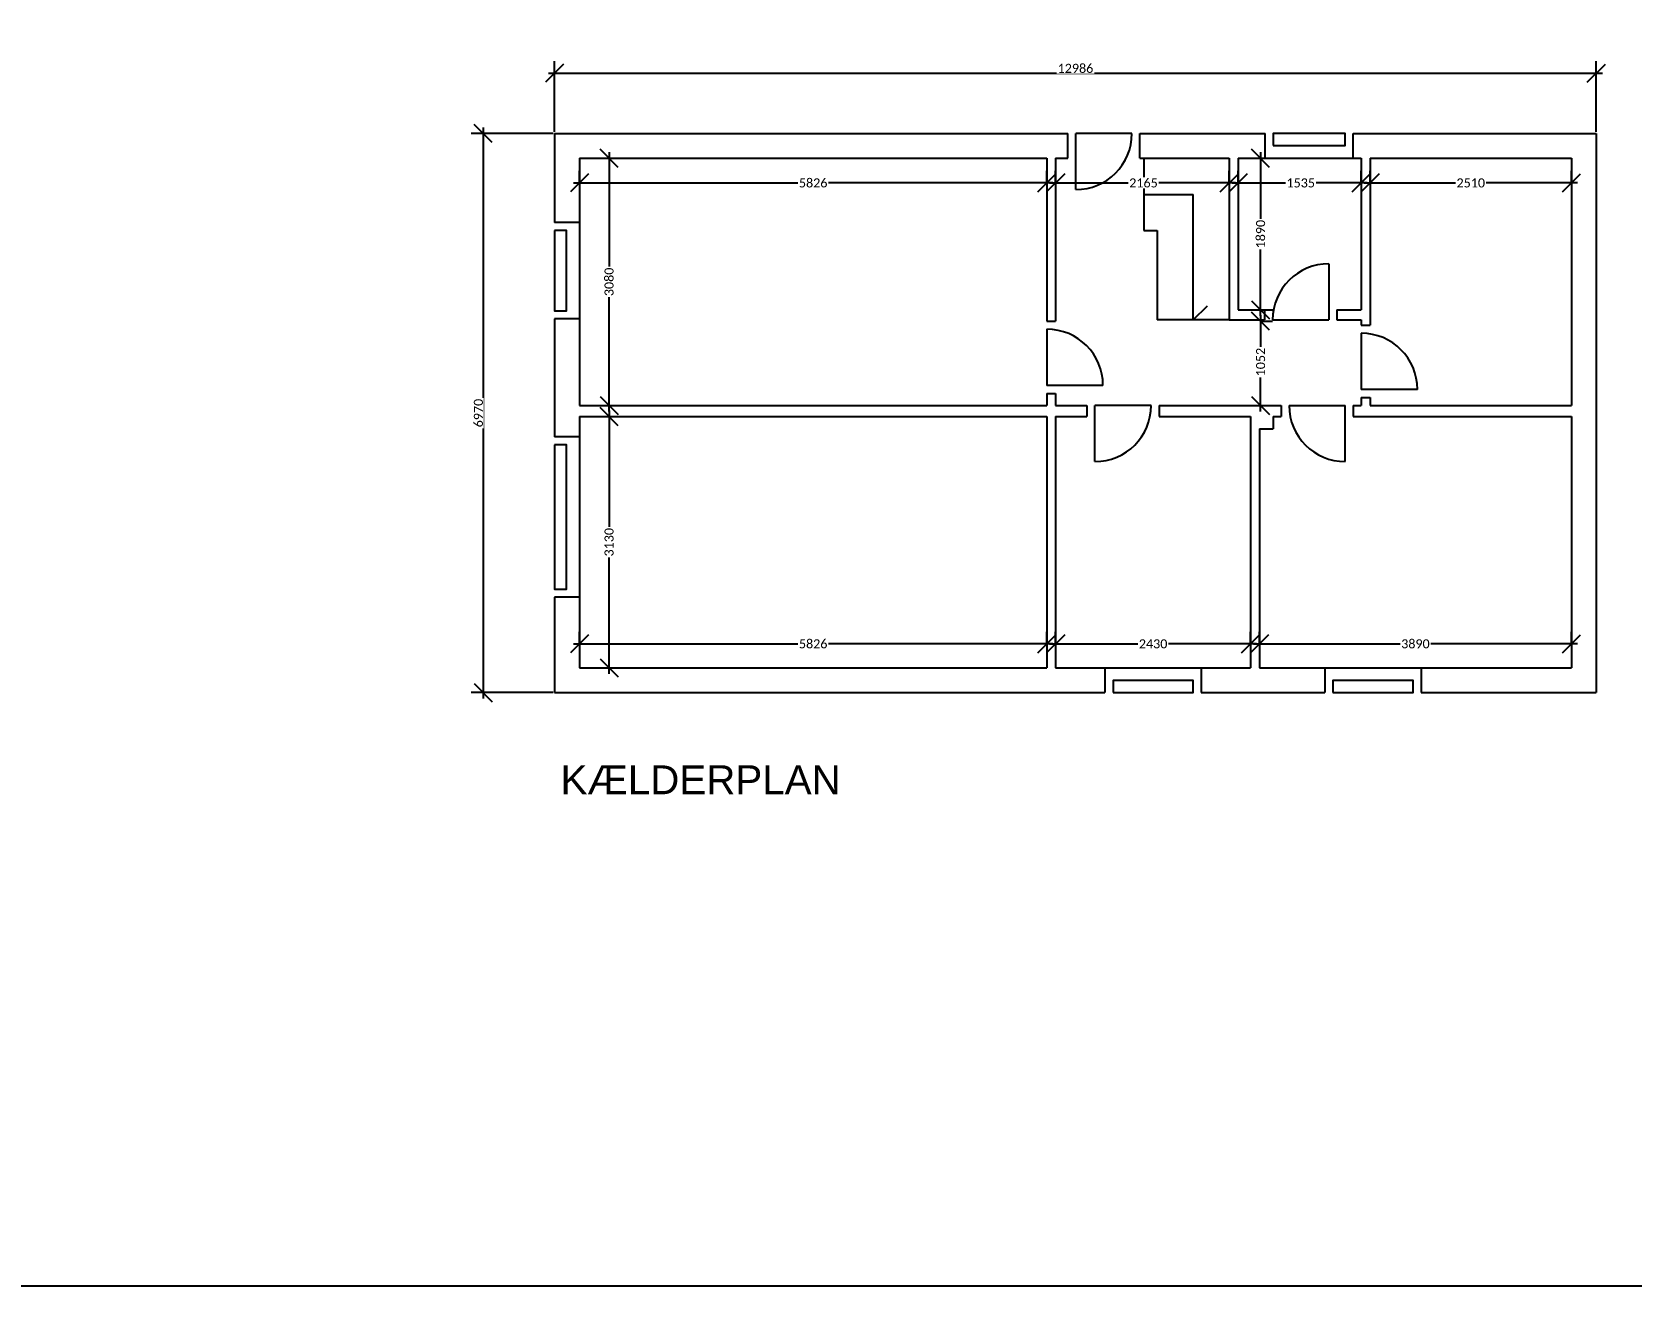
# Model space of a CAD drawing. Header units: millimetres. Extents: x -125028 to 402293, y -1165516 to -1085363.
# Drawn here: x -85283 to -65350, y -1148905 to -1133274 of the extents above; entities that cross this region are included whole.
import ezdxf

# ---------------------------------------------------------------- set-up
doc = ezdxf.new("R2010")
doc.units = ezdxf.units.MM
doc.header["$LTSCALE"] = 100
doc.layers.add('A99--M-', color=9, linetype='Continuous', lineweight=9)
for name, color, linetype in [('Døre', 1, 'Continuous'), ('Tekst rum', 161, 'Continuous'), ('Trappe og elevator', 1, 'Continuous'), ('Vinduesglas', 220, 'Continuous'), ('Vægge meget let', 8, 'Continuous'), ('Vægge tung', 4, 'Continuous')]:
    doc.layers.add(name, color=color, linetype=linetype)
doc.styles.add('Calibri_1', font='calibri.ttf', dxfattribs={"height": 112.5})
doc.dimstyles.new('Diagonal_-_1_5_mm_Calibri', dxfattribs={"dimscale": 304.8, "dimtxt": 132.451698, "dimasz": 0.738189, "dimexe": 0.492126, "dimexo": 0.0625, "dimgap": 0, "dimtad": 1, "dimdec": 0, "dimzin": 0, "dimdsep": 46, "dimtxsty": 'Calibri_1', "dimblk1": 'OBLIQUE', "dimblk2": 'OBLIQUE', "dimsah": 1, "dimcen": 0.09, "dimdle": 0.246063, "dimazin": 0, "dimtfac": 1, "dimtdec": 4, "dimtix": 1, "dimtmove": 2, "dimatfit": 3, "dimfxl": 0.492126, "dimfxlon": 1, "dimtvp": 1, "dimtfill": 1, "dimtolj": 1, "dimtzin": 0, "dimarcsym": 2})

# ---------------------------------------------------------------- blocks, each defined once
blk = doc.blocks.new('_Oblique')
at = {"color": 0, "linetype": 'ByBlock', "lineweight": -2}
blk.add_line((-0.5, -0.5), (0.5, 0.5), dxfattribs=at)
blk = doc.blocks.new('*D2908')
at = {"layer": 'A99--M-', "color": 0, "lineweight": -2, "transparency": 16777216}
for p, q in [((-78843, -1133786), (-65707, -1133786)), ((-78768, -1134520), (-78768, -1133636)), ((-65782, -1134520), (-65782, -1133636))]:
    blk.add_line(p, q, dxfattribs=at)
at = {"layer": 'Defpoints', "color": 0, "transparency": 16777216}
for p in [(-65782, -1133786), (-78768, -1134539), (-65782, -1134539)]:
    blk.add_point(p, dxfattribs=at)
at = {"layer": 'A99--M-', "color": 0, "lineweight": -2, "transparency": 16777216, "xscale": 224.9999999999999, "yscale": 224.9999999999999, "zscale": 224.9999999999999, "rotation": 180}
blk.add_blockref('_Oblique', (-78768, -1133786), dxfattribs=at)
at = {"layer": 'A99--M-', "color": 0, "lineweight": -2, "transparency": 16777216, "xscale": 224.9999999999999, "yscale": 224.9999999999999, "zscale": 224.9999999999999}
blk.add_blockref('_Oblique', (-65782, -1133786), dxfattribs=at)
at = {"layer": 'A99--M-', "color": 0, "transparency": 16777216, "insert": (-72275, -1133728), "char_height": 112.5, "attachment_point": 5, "style": 'Calibri_1', "bg_fill": 3, "box_fill_scale": 1.1, "bg_fill_color": 256, "bg_fill_true_color": 13158600, "bg_fill_transparency": 0}
blk.add_mtext('\\A1;12986', dxfattribs=at)
blk = doc.blocks.new('*D2909')
at = {"layer": 'A99--M-', "color": 0, "lineweight": -2, "transparency": 16777216}
for p, q in [((-78787, -1134539), (-79810, -1134539)), ((-79660, -1134464), (-79660, -1141584)), ((-78787, -1141509), (-79810, -1141509))]:
    blk.add_line(p, q, dxfattribs=at)
at = {"layer": 'Defpoints', "color": 0, "transparency": 16777216}
for p in [(-78768, -1134539), (-79660, -1141509), (-78768, -1141509)]:
    blk.add_point(p, dxfattribs=at)
at = {"layer": 'A99--M-', "color": 0, "lineweight": -2, "transparency": 16777216, "xscale": 224.9999999999999, "yscale": 224.9999999999999, "zscale": 224.9999999999999}
for p, rotation in [((-79660, -1134539), 90), ((-79660, -1141509), 270)]:
    blk.add_blockref('_Oblique', p, dxfattribs=dict(at, rotation=rotation))
at = {"layer": 'A99--M-', "color": 0, "transparency": 16777216, "insert": (-79718, -1138024), "char_height": 112.5, "attachment_point": 5, "rotation": 90, "style": 'Calibri_1', "bg_fill": 3, "box_fill_scale": 1.1, "bg_fill_color": 256, "bg_fill_true_color": 13158600, "bg_fill_transparency": 0}
blk.add_mtext('\\A1;6970', dxfattribs=at)
blk = doc.blocks.new('*D2882')
at = {"layer": 'A99--M-', "color": 0, "lineweight": -2, "transparency": 16777216}
for p, q in [((-68602, -1135156), (-68602, -1135006)), ((-66092, -1135156), (-66092, -1135006)), ((-68677, -1135156), (-67519, -1135156)), ((-66017, -1135156), (-67175, -1135156))]:
    blk.add_line(p, q, dxfattribs=at)
at = {"layer": 'Defpoints', "color": 0, "transparency": 16777216}
for p in [(-68602, -1135156), (-68602, -1135156), (-66092, -1135156)]:
    blk.add_point(p, dxfattribs=at)
at = {"layer": 'A99--M-', "color": 0, "lineweight": -2, "transparency": 16777216, "xscale": 224.9999999999999, "yscale": 224.9999999999999, "zscale": 224.9999999999999, "rotation": 180}
blk.add_blockref('_Oblique', (-68602, -1135156), dxfattribs=at)
at = {"layer": 'A99--M-', "color": 0, "lineweight": -2, "transparency": 16777216, "xscale": 224.9999999999999, "yscale": 224.9999999999999, "zscale": 224.9999999999999}
blk.add_blockref('_Oblique', (-66092, -1135156), dxfattribs=at)
at = {"layer": 'A99--M-', "color": 0, "transparency": 16777216, "insert": (-67347, -1135156), "char_height": 112.5, "attachment_point": 5, "style": 'Calibri_1', "bg_fill": 3, "box_fill_scale": 1.1, "bg_fill_color": 256, "bg_fill_true_color": 13158600, "bg_fill_transparency": 0}
blk.add_mtext('\\A1;2510', dxfattribs=at)
blk = doc.blocks.new('*D2896')
at = {"layer": 'A99--M-', "color": 0, "lineweight": -2, "transparency": 16777216}
for p, q in [((-70247, -1135156), (-70247, -1135006)), ((-68712, -1135156), (-68712, -1135006)), ((-70322, -1135156), (-69634, -1135156)), ((-68637, -1135156), (-69300, -1135156))]:
    blk.add_line(p, q, dxfattribs=at)
at = {"layer": 'Defpoints', "color": 0, "transparency": 16777216}
for p in [(-70247, -1135156), (-70247, -1135156), (-68712, -1135156)]:
    blk.add_point(p, dxfattribs=at)
at = {"layer": 'A99--M-', "color": 0, "lineweight": -2, "transparency": 16777216, "xscale": 224.9999999999999, "yscale": 224.9999999999999, "zscale": 224.9999999999999, "rotation": 180}
blk.add_blockref('_Oblique', (-70247, -1135156), dxfattribs=at)
at = {"layer": 'A99--M-', "color": 0, "lineweight": -2, "transparency": 16777216, "xscale": 224.9999999999999, "yscale": 224.9999999999999, "zscale": 224.9999999999999}
blk.add_blockref('_Oblique', (-68712, -1135156), dxfattribs=at)
at = {"layer": 'A99--M-', "color": 0, "transparency": 16777216, "insert": (-69467, -1135156), "char_height": 112.5, "attachment_point": 5, "style": 'Calibri_1', "bg_fill": 3, "box_fill_scale": 1.1, "bg_fill_color": 256, "bg_fill_true_color": 13158600, "bg_fill_transparency": 0}
blk.add_mtext('\\A1;1535', dxfattribs=at)
blk = doc.blocks.new('*D2897')
at = {"layer": 'A99--M-', "color": 0, "lineweight": -2, "transparency": 16777216}
for p, q in [((-72522, -1135156), (-72522, -1135006)), ((-70357, -1135156), (-70357, -1135006)), ((-72597, -1135156), (-71597, -1135156)), ((-70282, -1135156), (-71257, -1135156))]:
    blk.add_line(p, q, dxfattribs=at)
at = {"layer": 'Defpoints', "color": 0, "transparency": 16777216}
for p in [(-72522, -1135156), (-72522, -1135156), (-70357, -1135156)]:
    blk.add_point(p, dxfattribs=at)
at = {"layer": 'A99--M-', "color": 0, "lineweight": -2, "transparency": 16777216, "xscale": 224.9999999999999, "yscale": 224.9999999999999, "zscale": 224.9999999999999, "rotation": 180}
blk.add_blockref('_Oblique', (-72522, -1135156), dxfattribs=at)
at = {"layer": 'A99--M-', "color": 0, "lineweight": -2, "transparency": 16777216, "xscale": 224.9999999999999, "yscale": 224.9999999999999, "zscale": 224.9999999999999}
blk.add_blockref('_Oblique', (-70357, -1135156), dxfattribs=at)
at = {"layer": 'A99--M-', "color": 0, "transparency": 16777216, "insert": (-71427, -1135156), "char_height": 112.5, "attachment_point": 5, "style": 'Calibri_1', "bg_fill": 3, "box_fill_scale": 1.1, "bg_fill_color": 256, "bg_fill_true_color": 13158600, "bg_fill_transparency": 0}
blk.add_mtext('\\A1;2165', dxfattribs=at)
blk = doc.blocks.new('*D2898')
at = {"layer": 'A99--M-', "color": 0, "lineweight": -2, "transparency": 16777216}
for p, q in [((-78458, -1135156), (-78458, -1135006)), ((-72632, -1135156), (-72632, -1135006)), ((-78533, -1135156), (-75717, -1135156)), ((-72557, -1135156), (-75373, -1135156))]:
    blk.add_line(p, q, dxfattribs=at)
at = {"layer": 'Defpoints', "color": 0, "transparency": 16777216}
for p in [(-78458, -1135156), (-78458, -1135156), (-72632, -1135156)]:
    blk.add_point(p, dxfattribs=at)
at = {"layer": 'A99--M-', "color": 0, "lineweight": -2, "transparency": 16777216, "xscale": 224.9999999999999, "yscale": 224.9999999999999, "zscale": 224.9999999999999, "rotation": 180}
blk.add_blockref('_Oblique', (-78458, -1135156), dxfattribs=at)
at = {"layer": 'A99--M-', "color": 0, "lineweight": -2, "transparency": 16777216, "xscale": 224.9999999999999, "yscale": 224.9999999999999, "zscale": 224.9999999999999}
blk.add_blockref('_Oblique', (-72632, -1135156), dxfattribs=at)
at = {"layer": 'A99--M-', "color": 0, "transparency": 16777216, "insert": (-75545, -1135156), "char_height": 112.5, "attachment_point": 5, "style": 'Calibri_1', "bg_fill": 3, "box_fill_scale": 1.1, "bg_fill_color": 256, "bg_fill_true_color": 13158600, "bg_fill_transparency": 0}
blk.add_mtext('\\A1;5826', dxfattribs=at)
blk = doc.blocks.new('*D2899')
at = {"layer": 'A99--M-', "color": 0, "lineweight": -2, "transparency": 16777216}
for p, q in [((-78089, -1134774), (-78089, -1136216.875)), ((-78089, -1134849), (-77939, -1134849)), ((-78089, -1138004), (-78089, -1136561.125)), ((-78089, -1137929), (-77939, -1137929))]:
    blk.add_line(p, q, dxfattribs=at)
at = {"layer": 'Defpoints', "color": 0, "transparency": 16777216}
for p in [(-78089, -1134849), (-78089, -1137929), (-78089, -1137929)]:
    blk.add_point(p, dxfattribs=at)
at = {"layer": 'A99--M-', "color": 0, "lineweight": -2, "transparency": 16777216, "xscale": 224.9999999999999, "yscale": 224.9999999999999, "zscale": 224.9999999999999}
for p, rotation in [((-78089, -1134849), 90), ((-78089, -1137929), 270)]:
    blk.add_blockref('_Oblique', p, dxfattribs=dict(at, rotation=rotation))
at = {"layer": 'A99--M-', "color": 0, "transparency": 16777216, "insert": (-78089, -1136389), "char_height": 112.5, "attachment_point": 5, "rotation": 90, "style": 'Calibri_1', "bg_fill": 3, "box_fill_scale": 1.1, "bg_fill_color": 256, "bg_fill_true_color": 13158600, "bg_fill_transparency": 0}
blk.add_mtext('\\A1;3080', dxfattribs=at)
blk = doc.blocks.new('*D2900')
at = {"layer": 'A99--M-', "color": 0, "lineweight": -2, "transparency": 16777216}
for p, q in [((-78089, -1137994), (-78089, -1139461.875)), ((-78089, -1138069), (-77939, -1138069)), ((-78089, -1141274), (-78089, -1139806.125)), ((-78089, -1141199), (-77939, -1141199))]:
    blk.add_line(p, q, dxfattribs=at)
at = {"layer": 'Defpoints', "color": 0, "transparency": 16777216}
for p in [(-78089, -1138069), (-78089, -1141199), (-78089, -1141199)]:
    blk.add_point(p, dxfattribs=at)
at = {"layer": 'A99--M-', "color": 0, "lineweight": -2, "transparency": 16777216, "xscale": 224.9999999999999, "yscale": 224.9999999999999, "zscale": 224.9999999999999}
for p, rotation in [((-78089, -1138069), 90), ((-78089, -1141199), 270)]:
    blk.add_blockref('_Oblique', p, dxfattribs=dict(at, rotation=rotation))
at = {"layer": 'A99--M-', "color": 0, "transparency": 16777216, "insert": (-78089, -1139634), "char_height": 112.5, "attachment_point": 5, "rotation": 90, "style": 'Calibri_1', "bg_fill": 3, "box_fill_scale": 1.1, "bg_fill_color": 256, "bg_fill_true_color": 13158600, "bg_fill_transparency": 0}
blk.add_mtext('\\A1;3130', dxfattribs=at)
blk = doc.blocks.new('*D2901')
at = {"layer": 'A99--M-', "color": 0, "lineweight": -2, "transparency": 16777216}
for p, q in [((-69982, -1140901), (-69982, -1140751)), ((-66092, -1140901), (-66092, -1140751)), ((-70057, -1140901), (-68209.125, -1140901)), ((-66017, -1140901), (-67864.875, -1140901))]:
    blk.add_line(p, q, dxfattribs=at)
at = {"layer": 'Defpoints', "color": 0, "transparency": 16777216}
for p in [(-69982, -1140901), (-69982, -1140901), (-66092, -1140901)]:
    blk.add_point(p, dxfattribs=at)
at = {"layer": 'A99--M-', "color": 0, "lineweight": -2, "transparency": 16777216, "xscale": 224.9999999999999, "yscale": 224.9999999999999, "zscale": 224.9999999999999, "rotation": 180}
blk.add_blockref('_Oblique', (-69982, -1140901), dxfattribs=at)
at = {"layer": 'A99--M-', "color": 0, "lineweight": -2, "transparency": 16777216, "xscale": 224.9999999999999, "yscale": 224.9999999999999, "zscale": 224.9999999999999}
blk.add_blockref('_Oblique', (-66092, -1140901), dxfattribs=at)
at = {"layer": 'A99--M-', "color": 0, "transparency": 16777216, "insert": (-68037, -1140901), "char_height": 112.5, "attachment_point": 5, "style": 'Calibri_1', "bg_fill": 3, "box_fill_scale": 1.1, "bg_fill_color": 256, "bg_fill_true_color": 13158600, "bg_fill_transparency": 0}
blk.add_mtext('\\A1;3890', dxfattribs=at)
blk = doc.blocks.new('*D2902')
at = {"layer": 'A99--M-', "color": 0, "lineweight": -2, "transparency": 16777216}
for p, q in [((-72522, -1140901), (-72522, -1140751)), ((-70092, -1140901), (-70092, -1140751)), ((-72597, -1140901), (-71479, -1140901)), ((-70017, -1140901), (-71135, -1140901))]:
    blk.add_line(p, q, dxfattribs=at)
at = {"layer": 'Defpoints', "color": 0, "transparency": 16777216}
for p in [(-72522, -1140901), (-72522, -1140901), (-70092, -1140901)]:
    blk.add_point(p, dxfattribs=at)
at = {"layer": 'A99--M-', "color": 0, "lineweight": -2, "transparency": 16777216, "xscale": 224.9999999999999, "yscale": 224.9999999999999, "zscale": 224.9999999999999, "rotation": 180}
blk.add_blockref('_Oblique', (-72522, -1140901), dxfattribs=at)
at = {"layer": 'A99--M-', "color": 0, "lineweight": -2, "transparency": 16777216, "xscale": 224.9999999999999, "yscale": 224.9999999999999, "zscale": 224.9999999999999}
blk.add_blockref('_Oblique', (-70092, -1140901), dxfattribs=at)
at = {"layer": 'A99--M-', "color": 0, "transparency": 16777216, "insert": (-71307, -1140901), "char_height": 112.5, "attachment_point": 5, "style": 'Calibri_1', "bg_fill": 3, "box_fill_scale": 1.1, "bg_fill_color": 256, "bg_fill_true_color": 13158600, "bg_fill_transparency": 0}
blk.add_mtext('\\A1;2430', dxfattribs=at)
blk = doc.blocks.new('*D2903')
at = {"layer": 'A99--M-', "color": 0, "lineweight": -2, "transparency": 16777216}
for p, q in [((-78458, -1140901), (-78458, -1140751)), ((-72632, -1140901), (-72632, -1140751)), ((-78533, -1140901), (-75717, -1140901)), ((-72557, -1140901), (-75373, -1140901))]:
    blk.add_line(p, q, dxfattribs=at)
at = {"layer": 'Defpoints', "color": 0, "transparency": 16777216}
for p in [(-78458, -1140901), (-78458, -1140901), (-72632, -1140901)]:
    blk.add_point(p, dxfattribs=at)
at = {"layer": 'A99--M-', "color": 0, "lineweight": -2, "transparency": 16777216, "xscale": 224.9999999999999, "yscale": 224.9999999999999, "zscale": 224.9999999999999, "rotation": 180}
blk.add_blockref('_Oblique', (-78458, -1140901), dxfattribs=at)
at = {"layer": 'A99--M-', "color": 0, "lineweight": -2, "transparency": 16777216, "xscale": 224.9999999999999, "yscale": 224.9999999999999, "zscale": 224.9999999999999}
blk.add_blockref('_Oblique', (-72632, -1140901), dxfattribs=at)
at = {"layer": 'A99--M-', "color": 0, "transparency": 16777216, "insert": (-75545, -1140901), "char_height": 112.5, "attachment_point": 5, "style": 'Calibri_1', "bg_fill": 3, "box_fill_scale": 1.1, "bg_fill_color": 256, "bg_fill_true_color": 13158600, "bg_fill_transparency": 0}
blk.add_mtext('\\A1;5826', dxfattribs=at)
blk = doc.blocks.new('*D2904')
at = {"layer": 'A99--M-', "color": 0, "lineweight": -2, "transparency": 16777216}
for p, q in [((-69967, -1134774), (-69967, -1135625)), ((-69967, -1134849), (-69817, -1134849)), ((-69967, -1136814), (-69967, -1135963)), ((-69967, -1136739), (-69817, -1136739))]:
    blk.add_line(p, q, dxfattribs=at)
at = {"layer": 'Defpoints', "color": 0, "transparency": 16777216}
for p in [(-69967, -1134849), (-69967, -1136739), (-69967, -1136739)]:
    blk.add_point(p, dxfattribs=at)
at = {"layer": 'A99--M-', "color": 0, "lineweight": -2, "transparency": 16777216, "xscale": 224.9999999999999, "yscale": 224.9999999999999, "zscale": 224.9999999999999}
for p, rotation in [((-69967, -1134849), 90), ((-69967, -1136739), 270)]:
    blk.add_blockref('_Oblique', p, dxfattribs=dict(at, rotation=rotation))
at = {"layer": 'A99--M-', "color": 0, "transparency": 16777216, "insert": (-69967, -1135794), "char_height": 112.5, "attachment_point": 5, "rotation": 90, "style": 'Calibri_1', "bg_fill": 3, "box_fill_scale": 1.1, "bg_fill_color": 256, "bg_fill_true_color": 13158600, "bg_fill_transparency": 0}
blk.add_mtext('\\A1;1890', dxfattribs=at)
blk = doc.blocks.new('*D2879')
at = {"layer": 'A99--M-', "color": 0, "lineweight": -2, "transparency": 16777216}
for p, q in [((-69967, -1136802), (-69967, -1137222)), ((-69967, -1136877), (-69817, -1136877)), ((-69967, -1138004), (-69967, -1137556)), ((-69967, -1137929), (-69817, -1137929))]:
    blk.add_line(p, q, dxfattribs=at)
at = {"layer": 'Defpoints', "color": 0, "transparency": 16777216}
for p in [(-69967, -1136877), (-69967, -1137929), (-69967, -1137929)]:
    blk.add_point(p, dxfattribs=at)
at = {"layer": 'A99--M-', "color": 0, "lineweight": -2, "transparency": 16777216, "xscale": 224.9999999999999, "yscale": 224.9999999999999, "zscale": 224.9999999999999}
for p, rotation in [((-69967, -1136877), 90), ((-69967, -1137929), 270)]:
    blk.add_blockref('_Oblique', p, dxfattribs=dict(at, rotation=rotation))
at = {"layer": 'A99--M-', "color": 0, "transparency": 16777216, "insert": (-69967, -1137389), "char_height": 112.5, "attachment_point": 5, "rotation": 90, "style": 'Calibri_1', "bg_fill": 3, "box_fill_scale": 1.1, "bg_fill_color": 256, "bg_fill_true_color": 13158600, "bg_fill_transparency": 0}
blk.add_mtext('\\A1;1052', dxfattribs=at)

msp = doc.modelspace()

# ---------------------------------------------------------------- linework, layer by layer
at = {"layer": 'Døre'}
for p, q in [((-71572, -1134539), (-72272, -1134539)), ((-72272, -1135239), (-72272, -1134539)), ((-69117, -1136163), (-69117, -1136863)), ((-72632, -1136979), (-72632, -1137679)), ((-69817, -1136863), (-69117, -1136863)), ((-68712, -1137029), (-68712, -1137729)), ((-71932, -1137679), (-72632, -1137679)), ((-68012, -1137729), (-68712, -1137729)), ((-71332, -1137929), (-72032, -1137929)), ((-72032, -1138629), (-72032, -1137929)), ((-69612, -1137929), (-68912, -1137929)), ((-68912, -1138629), (-68912, -1137929))]:
    msp.add_line(p, q, dxfattribs=at)
for centre, start, end in [((-72272, -1134539), 270, 0), ((-69117, -1136863), 90, 180), ((-72632, -1137679), 0, 90), ((-68712, -1137729), 0, 90), ((-72032, -1137929), 270, 0), ((-68912, -1137929), 180, 270)]:
    msp.add_arc(centre, 700, start, end, dxfattribs=at)
at = {"layer": 'Trappe og elevator'}
for p, q in [((-71422, -1134849), (-71422, -1135749)), ((-71422, -1135299), (-70807, -1135299)), ((-70807, -1136863), (-70807, -1135299)), ((-71422, -1135749), (-71257, -1135749)), ((-71257, -1135749), (-71257, -1136863)), ((-70807, -1136863), (-70630.2, -1136686.2)), ((-70357, -1136863), (-71257, -1136863))]:
    msp.add_line(p, q, dxfattribs=at)
at = {"layer": 'Vinduesglas'}
for points in [[(-71807, -1141509), (-70807, -1141509), (-70807, -1141359), (-71807, -1141359)], [(-69067, -1141509), (-68067, -1141509), (-68067, -1141359), (-69067, -1141359)]]:
    msp.add_lwpolyline(points, close=True, dxfattribs=at)
at = {"layer": 'Vægge meget let'}
for p, q in [((-78458, -1135649), (-78458, -1136849)), ((-78458, -1138319), (-78458, -1140319)), ((-71907, -1141199), (-70707, -1141199)), ((-69167, -1141199), (-67967, -1141199))]:
    msp.add_line(p, q, dxfattribs=at)
at = {"layer": 'Vægge tung'}
for p, q in [((-78768, -1134539), (-78768, -1135649)), ((-78768, -1134539), (-72372, -1134539)), ((-72372, -1134849), (-72372, -1134539)), ((-71472, -1134539), (-69912, -1134539)), ((-71472, -1134849), (-71472, -1134539)), ((-68812, -1134539), (-65782, -1134539)), ((-65782, -1134539), (-65782, -1141509)), ((-78458, -1134849), (-78458, -1135649)), ((-78458, -1134849), (-72632, -1134849)), ((-72632, -1134849), (-72632, -1136879)), ((-72522, -1134849), (-72372, -1134849)), ((-72522, -1134849), (-72522, -1136879)), ((-71472, -1134849), (-70357, -1134849)), ((-70357, -1134849), (-70357, -1136863)), ((-70247, -1134849), (-69912, -1134849)), ((-70247, -1134849), (-70247, -1136739)), ((-68812, -1134849), (-68712, -1134849)), ((-68712, -1134849), (-68712, -1136739)), ((-68602, -1134849), (-66092, -1134849)), ((-68602, -1134849), (-68602, -1136929)), ((-66092, -1134849), (-66092, -1137929)), ((-70247, -1136739), (-69917, -1136739)), ((-69917, -1136739), (-69917, -1136863)), ((-69017, -1136739), (-68712, -1136739)), ((-69017, -1136739), (-69017, -1136863)), ((-78768, -1136849), (-78768, -1138319)), ((-78458, -1136849), (-78458, -1137929)), ((-72632, -1136879), (-72522, -1136879)), ((-70357, -1136863), (-69917, -1136863)), ((-69017, -1136863), (-68712, -1136863)), ((-68712, -1136863), (-68712, -1136929)), ((-68712, -1136929), (-68602, -1136929)), ((-72632, -1137779), (-72522, -1137779)), ((-72632, -1137779), (-72632, -1137929)), ((-72522, -1137779), (-72522, -1137929)), ((-78458, -1137929), (-72632, -1137929)), ((-72522, -1137929), (-72132, -1137929)), ((-72132, -1137929), (-72132, -1138069)), ((-71232, -1137929), (-69712, -1137929)), ((-71232, -1137929), (-71232, -1138069)), ((-69712, -1137929), (-69712, -1138069)), ((-68812, -1137929), (-68712, -1137929)), ((-68812, -1137929), (-68812, -1138069)), ((-68712, -1137829), (-68602, -1137829)), ((-68712, -1137829), (-68712, -1137929)), ((-68602, -1137829), (-68602, -1137929)), ((-68602, -1137929), (-66092, -1137929)), ((-78458, -1138069), (-78458, -1138319)), ((-78458, -1138069), (-72632, -1138069)), ((-72632, -1138069), (-72632, -1141199)), ((-72522, -1138069), (-72522, -1141199)), ((-72522, -1138069), (-72132, -1138069)), ((-71232, -1138069), (-70092, -1138069)), ((-70092, -1138069), (-70092, -1141199)), ((-69812, -1138069), (-69712, -1138069)), ((-69812, -1138069), (-69812, -1138219)), ((-68812, -1138069), (-66092, -1138069)), ((-66092, -1138069), (-66092, -1141199)), ((-69982, -1138219), (-69982, -1141199)), ((-69982, -1138219), (-69812, -1138219)), ((-78768, -1140319), (-78768, -1141509)), ((-78458, -1140319), (-78458, -1141199)), ((-78458, -1141199), (-72632, -1141199)), ((-72522, -1141199), (-71907, -1141199)), ((-71907, -1141199), (-71907, -1141509)), ((-70707, -1141199), (-70092, -1141199)), ((-70707, -1141199), (-70707, -1141509)), ((-69982, -1141199), (-69167, -1141199)), ((-69167, -1141199), (-69167, -1141509)), ((-67967, -1141199), (-66092, -1141199)), ((-67967, -1141199), (-67967, -1141509)), ((-78768, -1141509), (-71907, -1141509)), ((-70707, -1141509), (-69167, -1141509)), ((-67967, -1141509), (-65782, -1141509))]:
    msp.add_line(p, q, dxfattribs=at)

# ---------------------------------------------------------------- texts
at = {"layer": 'Tekst rum', "insert": (-78694.4, -1142415.1), "char_height": 360, "attachment_point": 1}
msp.add_mtext_dynamic_manual_height_columns('{\\fArial|b0|i0|c0|p34;KÆLDERPLAN}', width=6910.369, gutter_width=1, heights=[0], dxfattribs=at)

# ---------------------------------------------------------------- next in the draw order: dimensions: what is measured, and where the dimension line sits
at = {"layer": 'A99--M-'}
dim = msp.add_linear_dim(base=(-65782, -1133786), p1=(-78768, -1134539), p2=(-65782, -1134539), dimstyle='Diagonal_-_1_5_mm_Calibri', override={"dimpost": '<>', "dimfxl": 1459.172368}, dxfattribs=at)
dim.commit()
dim.dimension.update_dxf_attribs({"geometry": '*D2908', "text_midpoint": (-72275, -1133728.4)})
for base, p1, p2, picture, middle in [((-68602, -1135156), (-66092, -1135156), (-68602, -1135156), '*D2882', (-67347, -1135156)), ((-69982, -1140901), (-66092, -1140901), (-69982, -1140901), '*D2901', (-68037, -1140901))]:
    dim = msp.add_linear_dim(base=base, p1=p1, p2=p2, dimstyle='Diagonal_-_1_5_mm_Calibri', override={"dimpost": '<>', "dimfxl": 1459.172368}, dxfattribs=at)
    dim.commit()
    dim.dimension.update_dxf_attribs({"geometry": picture, "text_midpoint": middle, "dimtype": 160})

# ---------------------------------------------------------------- next in the draw order: linework, layer by layer
at = {"layer": 'Vægge tung'}
msp.add_line((-68812, -1134849), (-68812, -1134539), dxfattribs=at)

# ---------------------------------------------------------------- next in the draw order: dimensions: what is measured, and where the dimension line sits
at = {"layer": 'A99--M-'}
dim = msp.add_linear_dim(base=(-79660, -1141509), p1=(-78768, -1134539), p2=(-78768, -1141509), angle=90, dimstyle='Diagonal_-_1_5_mm_Calibri', override={"dimpost": '<>', "dimfxl": 1459.172368}, dxfattribs=at)
dim.commit()
dim.dimension.update_dxf_attribs({"geometry": '*D2909', "text_midpoint": (-79717.6, -1138024)})
for base, p1, p2, picture, middle in [((-70247, -1135156), (-68712, -1135156), (-70247, -1135156), '*D2896', (-69467, -1135156)), ((-72522, -1140901), (-70092, -1140901), (-72522, -1140901), '*D2902', (-71307, -1140901))]:
    dim = msp.add_linear_dim(base=base, p1=p1, p2=p2, dimstyle='Diagonal_-_1_5_mm_Calibri', override={"dimpost": '<>', "dimfxl": 1459.172368}, dxfattribs=at)
    dim.commit()
    dim.dimension.update_dxf_attribs({"geometry": picture, "text_midpoint": middle, "dimtype": 160})

# ---------------------------------------------------------------- next in the draw order: linework, layer by layer
at = {"layer": 'Vinduesglas'}
for points in [[(-78768, -1135749), (-78768, -1136749), (-78618, -1136749), (-78618, -1135749)], [(-78768, -1138419), (-78768, -1140219), (-78618, -1140219), (-78618, -1138419)]]:
    msp.add_lwpolyline(points, close=True, dxfattribs=at)
at = {"layer": 'Vægge tung'}
for p, q in [((-78458, -1135649), (-78768, -1135649)), ((-78458, -1136849), (-78768, -1136849)), ((-78458, -1138319), (-78768, -1138319)), ((-78458, -1140319), (-78768, -1140319))]:
    msp.add_line(p, q, dxfattribs=at)

# ---------------------------------------------------------------- next in the draw order: dimensions: what is measured, and where the dimension line sits
at = {"layer": 'A99--M-'}
dim = msp.add_linear_dim(base=(-69967, -1136739), p1=(-69967, -1134849), p2=(-69967, -1136739), angle=90, dimstyle='Diagonal_-_1_5_mm_Calibri', override={"dimpost": '<>', "dimfxl": 1459.172368}, dxfattribs=at)
dim.commit()
dim.dimension.update_dxf_attribs({"geometry": '*D2904', "text_midpoint": (-69967, -1135794), "dimtype": 160})
dim = msp.add_linear_dim(base=(-72522, -1135156), p1=(-70357, -1135156), p2=(-72522, -1135156), dimstyle='Diagonal_-_1_5_mm_Calibri', override={"dimpost": '<>', "dimfxl": 1459.172368}, dxfattribs=at)
dim.commit()
dim.dimension.update_dxf_attribs({"geometry": '*D2897', "text_midpoint": (-71427, -1135156), "dimtype": 160})

# ---------------------------------------------------------------- next in the draw order: linework, layer by layer
at = {"layer": 'Vinduesglas'}
msp.add_lwpolyline([(-69812, -1134689), (-68912, -1134689), (-68912, -1134539), (-69812, -1134539)], close=True, dxfattribs=at)
at = {"layer": 'Vægge meget let'}
msp.add_line((-69912, -1134849), (-68812, -1134849), dxfattribs=at)
at = {"layer": 'Vægge tung'}
msp.add_line((-69912, -1134849), (-69912, -1134539), dxfattribs=at)

# ---------------------------------------------------------------- next in the draw order: dimensions: what is measured, and where the dimension line sits
at = {"layer": 'A99--M-'}
dim = msp.add_linear_dim(base=(-78458, -1135156), p1=(-72632, -1135156), p2=(-78458, -1135156), dimstyle='Diagonal_-_1_5_mm_Calibri', override={"dimpost": '<>', "dimfxl": 1459.172368}, dxfattribs=at)
dim.commit()
dim.dimension.update_dxf_attribs({"geometry": '*D2898', "text_midpoint": (-75545, -1135156), "dimtype": 160})
dim = msp.add_linear_dim(base=(-69967, -1137929), p1=(-69967, -1136877), p2=(-69967, -1137929), angle=90, dimstyle='Diagonal_-_1_5_mm_Calibri', override={"dimpost": '<>', "dimfxl": 1459.172368}, dxfattribs=at)
dim.commit()
dim.dimension.update_dxf_attribs({"geometry": '*D2879', "text_midpoint": (-69967, -1137389), "dimtype": 160})

# ---------------------------------------------------------------- next in the draw order: dimensions: what is measured, and where the dimension line sits
dim = msp.add_linear_dim(base=(-78089, -1137929), p1=(-78089, -1134849), p2=(-78089, -1137929), angle=90, dimstyle='Diagonal_-_1_5_mm_Calibri', override={"dimpost": '<>', "dimfxl": 1459.172368}, dxfattribs=at)
dim.commit()
dim.dimension.update_dxf_attribs({"geometry": '*D2899', "text_midpoint": (-78089, -1136389), "dimtype": 160})

# ---------------------------------------------------------------- next in the draw order: dimensions: what is measured, and where the dimension line sits
dim = msp.add_linear_dim(base=(-78089, -1141199), p1=(-78089, -1138069), p2=(-78089, -1141199), angle=90, dimstyle='Diagonal_-_1_5_mm_Calibri', override={"dimpost": '<>', "dimfxl": 1459.172368}, dxfattribs=at)
dim.commit()
dim.dimension.update_dxf_attribs({"geometry": '*D2900', "text_midpoint": (-78089, -1139634), "dimtype": 160})

# ---------------------------------------------------------------- next in the draw order: dimensions: what is measured, and where the dimension line sits
dim = msp.add_linear_dim(base=(-78458, -1140901), p1=(-72632, -1140901), p2=(-78458, -1140901), dimstyle='Diagonal_-_1_5_mm_Calibri', override={"dimpost": '<>', "dimfxl": 1459.172368}, dxfattribs=at)
dim.commit()
dim.dimension.update_dxf_attribs({"geometry": '*D2903', "text_midpoint": (-75545, -1140901), "dimtype": 160})

# ---------------------------------------------------------------- next in the draw order: linework, layer by layer
msp.add_lwpolyline([(-111008, -1097354), (-53285, -1097354), (-53285, -1148905), (-111008, -1148905)], close=True)

doc.saveas('drawing.dxf')
